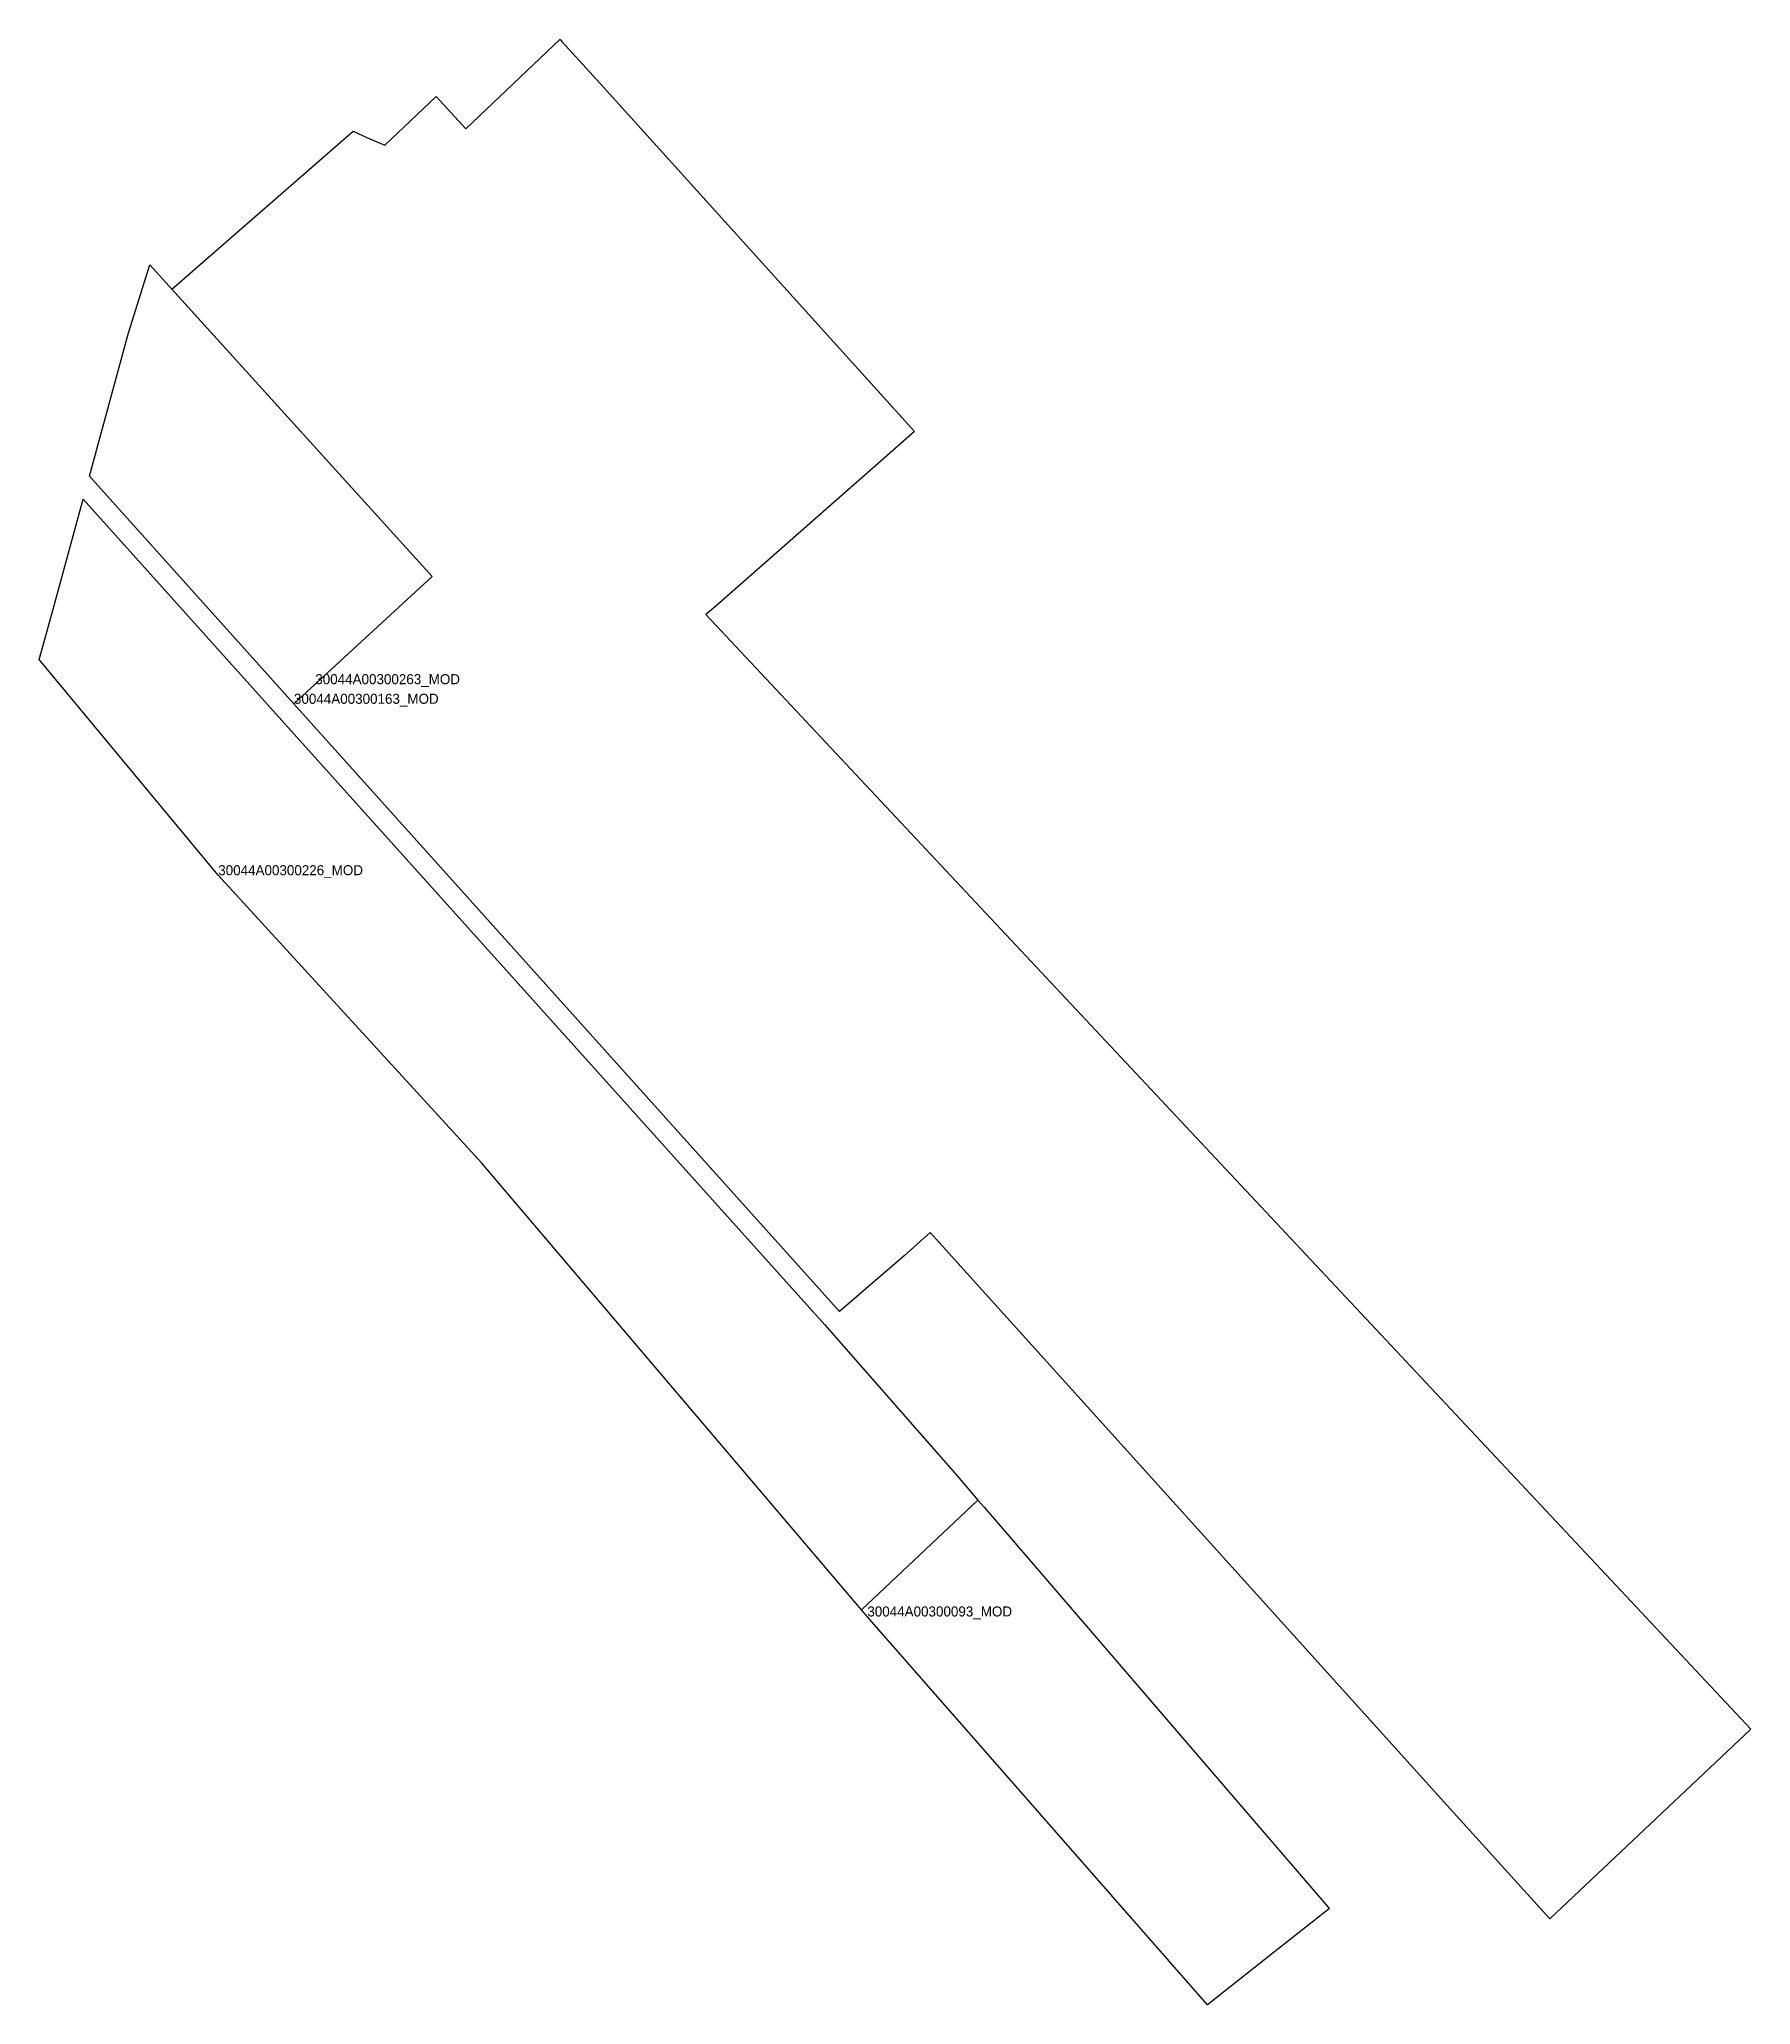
# Model space of a CAD drawing. Header units: metres. Extents: x 670825 to 671081, y 4219065 to 4219359.
import ezdxf

# ---------------------------------------------------------------- set-up
doc = ezdxf.new("R2010")
doc.units = ezdxf.units.M
doc.layers.add('RECINTOS_GML', color=1, linetype='Continuous')

msp = doc.modelspace()

# ---------------------------------------------------------------- linework, layer by layer
at = {"layer": 'RECINTOS_GML', "lineweight": 25}
for points in [[(670866.465, 4219262.184), (670883.951, 4219278.281), (670845.015, 4219321.201), (670872.122, 4219344.829), (670874.286, 4219343.825), (670876.873, 4219342.758), (670884.549, 4219350.036), (670888.969, 4219345.184), (670903.075, 4219358.563), (670903.123, 4219358.509), (670903.342, 4219358.26), (670909.549, 4219351.39), (670956.04, 4219299.938), (670927.15, 4219274.539), (670925.99, 4219273.569), (670924.83, 4219272.609), (671081.036, 4219106.024), (671050.996, 4219077.665), (671036.157, 4219094.056), (670958.389, 4219180.238), (670954.502, 4219176.76), (670944.842, 4219168.427), (670863.279, 4219259.252), (670866.465, 4219262.184), (670866.465, 4219262.184)], [(670863.279, 4219259.252), (670832.711, 4219293.291), (670838.562, 4219314.712), (670841.712, 4219324.842), (670883.951, 4219278.281), (670863.279, 4219259.252), (670863.279, 4219259.252)], [(670851.961, 4219233.632), (670825.212, 4219265.893), (670827.112, 4219272.823), (670831.77, 4219289.849), (670861.065, 4219257.227), (670942.57, 4219166.467), (670962.442, 4219143.819), (670965.514, 4219140.249), (670948.128, 4219123.859), (670891.35, 4219190.611), (670851.961, 4219233.632), (670851.961, 4219233.632)], [(670948.988, 4219122.849), (670948.128, 4219123.859), (670965.514, 4219140.249), (670966.429, 4219139.184), (671017.817, 4219079.452), (671017.841, 4219079.474), (671018.057, 4219079.226), (671008.907, 4219071.997), (670999.837, 4219064.827), (670948.988, 4219122.849), (670948.988, 4219122.849)]]:
    msp.add_lwpolyline(points, close=True, dxfattribs=at)

# ---------------------------------------------------------------- texts
at = {"layer": 'RECINTOS_GML'}
for s, p in [('30044A00300263_MOD', (670866.465, 4219262.184)), ('30044A00300163_MOD', (670863.279, 4219259.252)), ('30044A00300226_MOD', (670851.961, 4219233.632)), ('30044A00300093_MOD', (670948.988, 4219122.849))]:
    msp.add_text(s, height=1.5, dxfattribs=at).set_placement(p)

doc.saveas('drawing.dxf')
